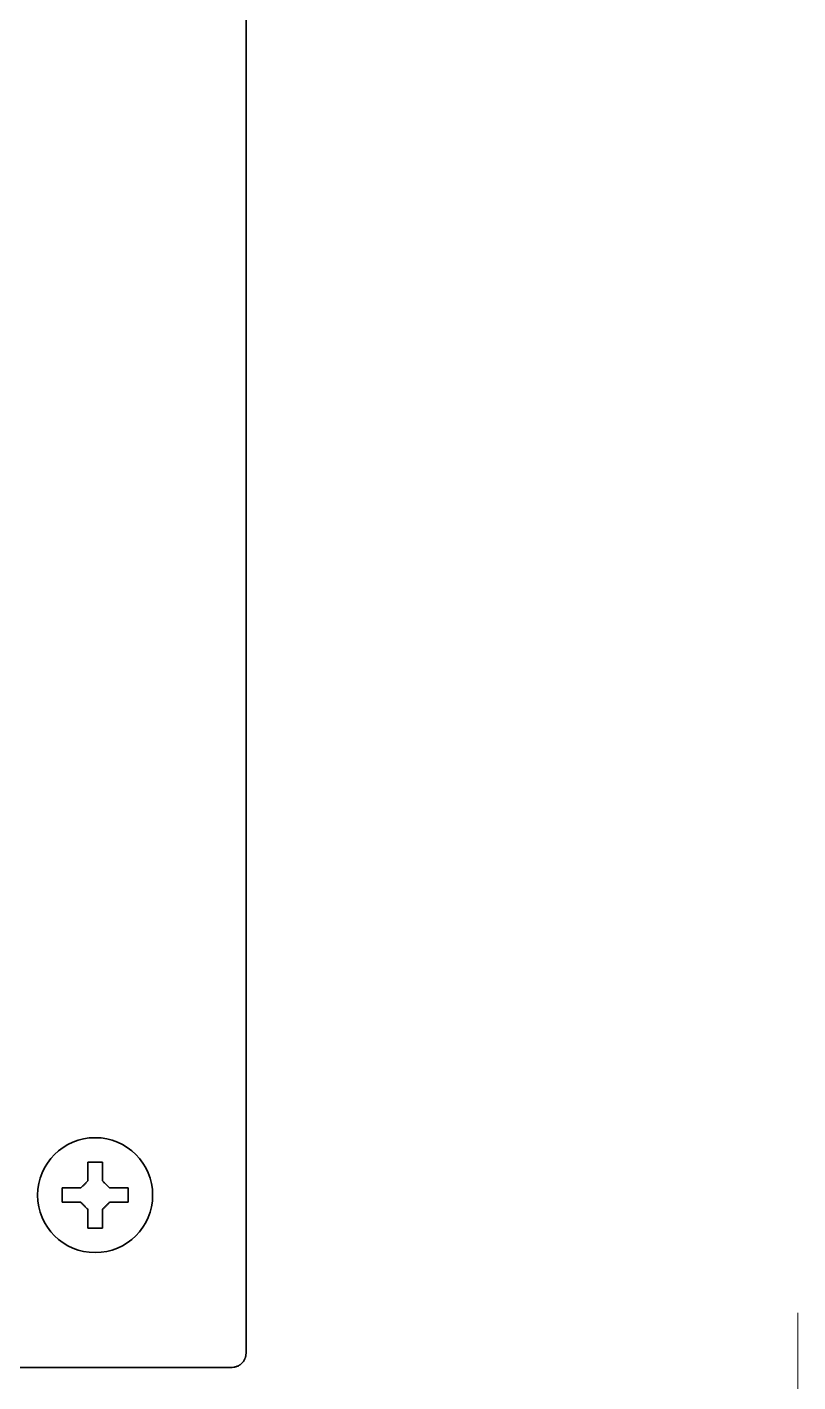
# Model space of a CAD drawing. Extents: x 5809 to 10669, y -850 to 3566.
# Drawn here: x 6365.8 to 6419.5, y 1387 to 1481.3 of the extents above; entities that cross this region are included whole.
import ezdxf

# ---------------------------------------------------------------- set-up
doc = ezdxf.new("R2010")
doc.units = 0
doc.header["$LTSCALE"] = 5
doc.layers.get('0').update_dxf_attribs({"linetype": 'CONTINUOUS', "lineweight": 0})
doc.layers.add('1', color=7, linetype='CONTINUOUS', true_color=0xffffff)

msp = doc.modelspace()

# ---------------------------------------------------------------- linework, layer by layer
at = {"color": 4}
msp.add_line((6419.473, 1391.826), (6419.473, 1291.826), dxfattribs=at)
at = {"layer": '1', "color": 7, "linetype": 'Continuous', "lineweight": 35}
for p, q in [((6381.073, 1625.066), (6381.073, 1389.017)), ((6368.273, 1400.026), (6368.273, 1400.526)), ((6372.873, 1400.526), (6372.873, 1400.026)), ((6368.273, 1399.526), (6368.273, 1400.026)), ((6372.873, 1400.026), (6372.873, 1399.526)), ((6380.014, 1388.026), (6342.073, 1388.026))]:
    msp.add_line(p, q, dxfattribs=at)
msp.add_circle((6370.573, 1400.026), 4, dxfattribs=at)
for points in [[(6370.073, 1401.026), (6370.073, 1401.08), (6370.073, 1401.188), (6370.073, 1401.35), (6370.073, 1401.509), (6370.073, 1401.664), (6370.073, 1401.816), (6370.073, 1401.973), (6370.073, 1402.139), (6370.073, 1402.262), (6370.073, 1402.326)], [(6370.073, 1402.326), (6370.24, 1402.326), (6370.573, 1402.326), (6370.906, 1402.326), (6371.073, 1402.326)], [(6369.573, 1400.526), (6369.597, 1400.55), (6369.644, 1400.597), (6369.715, 1400.669), (6369.787, 1400.74), (6369.858, 1400.812), (6369.93, 1400.883), (6370.001, 1400.955), (6370.049, 1401.002), (6370.073, 1401.026)], [(6371.073, 1401.026), (6371.099, 1401), (6371.15, 1400.949), (6371.224, 1400.875), (6371.296, 1400.803), (6371.366, 1400.733), (6371.435, 1400.664), (6371.504, 1400.595), (6371.55, 1400.549), (6371.573, 1400.526)], [(6371.573, 1400.526), (6371.627, 1400.526), (6371.735, 1400.526), (6371.897, 1400.526), (6372.056, 1400.526), (6372.211, 1400.526), (6372.363, 1400.526), (6372.519, 1400.526), (6372.686, 1400.526), (6372.809, 1400.526), (6372.873, 1400.526)], [(6369.573, 1399.526), (6369.519, 1399.526), (6369.411, 1399.526), (6369.249, 1399.526), (6369.09, 1399.526), (6368.935, 1399.526), (6368.783, 1399.526), (6368.626, 1399.526), (6368.46, 1399.526), (6368.337, 1399.526), (6368.273, 1399.526)], [(6370.073, 1399.026), (6370.047, 1399.052), (6369.996, 1399.103), (6369.922, 1399.177), (6369.85, 1399.249), (6369.78, 1399.319), (6369.711, 1399.388), (6369.642, 1399.457), (6369.596, 1399.503), (6369.573, 1399.526)], [(6371.573, 1399.526), (6371.549, 1399.502), (6371.502, 1399.455), (6371.43, 1399.383), (6371.359, 1399.312), (6371.287, 1399.241), (6371.216, 1399.169), (6371.144, 1399.098), (6371.097, 1399.05), (6371.073, 1399.026)], [(6371.073, 1399.026), (6371.073, 1398.972), (6371.073, 1398.864), (6371.073, 1398.702), (6371.073, 1398.543), (6371.073, 1398.388), (6371.073, 1398.236), (6371.073, 1398.08), (6371.073, 1397.913), (6371.073, 1397.79), (6371.073, 1397.726)], [(6371.073, 1397.726), (6370.906, 1397.726), (6370.573, 1397.726), (6370.24, 1397.726), (6370.073, 1397.726)]]:
    msp.add_open_spline(points, degree=3, dxfattribs=at)
for points, knots in [([(6371.073, 1402.326), (6371.073, 1402.123), (6371.073, 1401.913), (6371.073, 1401.588), (6371.073, 1401.478), (6371.073, 1401.255), (6371.073, 1401.141), (6371.073, 1401.026)], [0, 0, 0, 0, 0.5, 0.5, 0.75, 0.75, 1, 1, 1, 1]), ([(6368.273, 1400.526), (6368.476, 1400.526), (6368.686, 1400.526), (6369.011, 1400.526), (6369.121, 1400.526), (6369.344, 1400.526), (6369.458, 1400.526), (6369.573, 1400.526)], [0, 0, 0, 0, 0.5, 0.5, 0.75, 0.75, 1, 1, 1, 1]), ([(6372.873, 1399.526), (6372.67, 1399.526), (6372.46, 1399.526), (6372.135, 1399.526), (6372.025, 1399.526), (6371.802, 1399.526), (6371.688, 1399.526), (6371.573, 1399.526)], [0, 0, 0, 0, 0.5, 0.5, 0.75, 0.75, 1, 1, 1, 1]), ([(6370.073, 1397.726), (6370.073, 1397.929), (6370.073, 1398.139), (6370.073, 1398.464), (6370.073, 1398.574), (6370.073, 1398.797), (6370.073, 1398.911), (6370.073, 1399.026)], [0, 0, 0, 0, 0.5, 0.5, 0.75, 0.75, 1, 1, 1, 1]), ([(6381.073, 1389.017), (6381.073, 1388.949), (6381.066, 1388.882), (6381.045, 1388.784), (6381.036, 1388.751), (6381.02, 1388.703), (6381.015, 1388.687), (6381.002, 1388.656), (6380.996, 1388.64), (6380.962, 1388.563), (6380.928, 1388.505), (6380.879, 1388.437), (6380.868, 1388.424), (6380.847, 1388.397), (6380.814, 1388.359), (6380.755, 1388.299), (6380.703, 1388.257), (6380.663, 1388.227), (6380.649, 1388.217), (6380.621, 1388.198), (6380.606, 1388.189), (6380.534, 1388.146), (6380.473, 1388.117), (6380.379, 1388.083), (6380.347, 1388.073), (6380.281, 1388.055), (6380.248, 1388.048), (6380.149, 1388.032), (6380.081, 1388.026), (6380.014, 1388.026)], [0, 0, 0, 0, 0.125, 0.125, 0.1875, 0.1875, 0.21875, 0.21875, 0.25, 0.25, 0.375, 0.375, 0.40625, 0.40625, 0.4375, 0.5, 0.5625, 0.5625, 0.59375, 0.59375, 0.625, 0.625, 0.75, 0.75, 0.8125, 0.8125, 0.875, 0.875, 1, 1, 1, 1])]:
    msp.add_open_spline(points, degree=3, knots=knots, dxfattribs=at)

doc.saveas('drawing.dxf')
